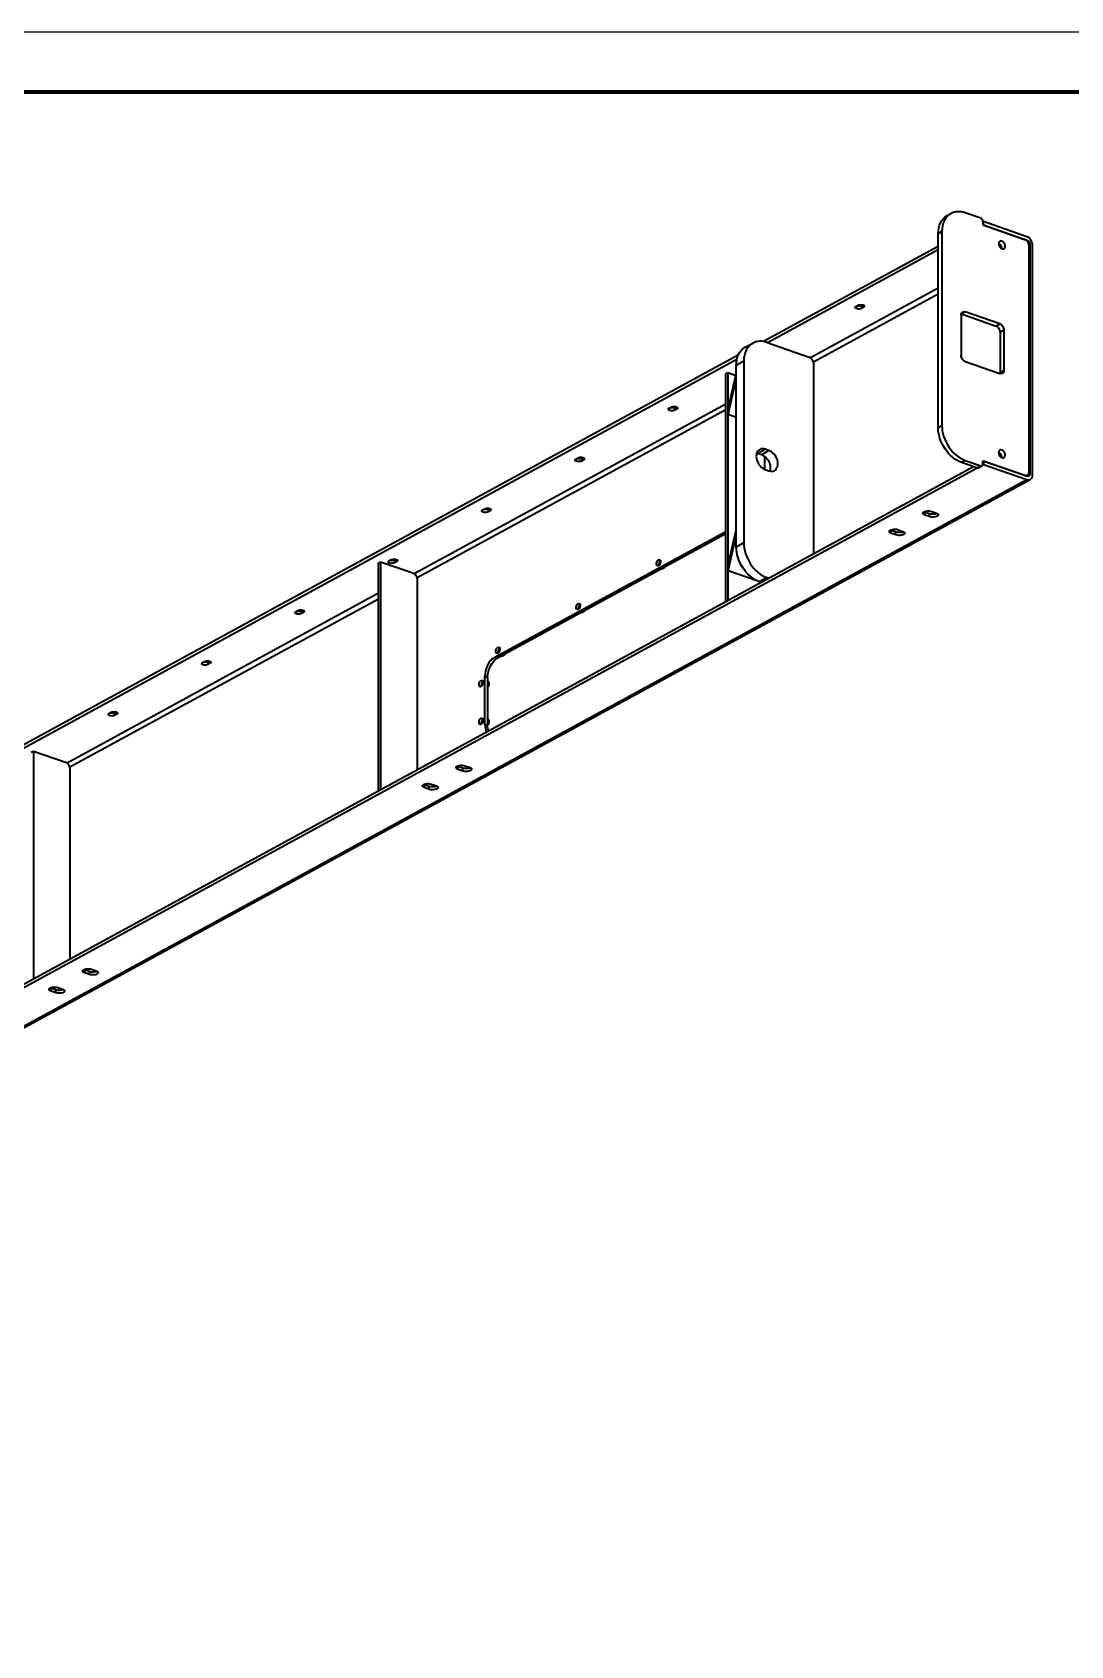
# Model space of a CAD drawing. Header units: millimetres. Extents: x 0 to 599, y 0 to 420.
# Drawn here: x 195.6 to 282.5, y 285.1 to 420 of the extents above; entities that cross this region are included whole.
import ezdxf

# ---------------------------------------------------------------- set-up
doc = ezdxf.new("R2010")
doc.units = ezdxf.units.MM

msp = doc.modelspace()

# ---------------------------------------------------------------- linework, layer by layer
at = {"color": 1, "lineweight": 35}
for p, q in [((272.31, 404.74), (272.16, 404.6)), ((272.17, 404.68), (272.48, 404.85)), ((272.4, 404.79), (272.31, 404.74)), ((272.48, 404.85), (272.4, 404.79)), ((272.61, 404.91), (272.48, 404.85)), ((272.75, 404.95), (272.61, 404.91)), ((272.9, 404.99), (272.75, 404.95)), ((273.05, 405), (272.9, 404.99)), ((273.2, 405), (273.05, 405)), ((273.36, 404.98), (273.2, 405)), ((273.52, 404.95), (273.36, 404.98)), ((273.68, 404.9), (273.52, 404.95)), ((274.97, 404.45), (273.68, 404.9)), ((271.41, 403.16), (271.43, 403.41)), ((271.43, 403.41), (271.46, 403.65)), ((271.46, 403.65), (271.53, 403.88)), ((271.53, 403.88), (271.61, 404.08)), ((271.61, 404.08), (271.72, 404.27)), ((271.72, 404.27), (271.85, 404.43)), ((271.74, 403.58), (271.73, 403.33)), ((271.78, 403.82), (271.74, 403.58)), ((271.84, 404.05), (271.78, 403.82)), ((271.93, 404.25), (271.84, 404.05)), ((271.85, 404.43), (272, 404.57)), ((272.03, 404.44), (271.93, 404.25)), ((272, 404.57), (272.08, 404.62)), ((272.16, 404.6), (272.03, 404.44)), ((272.08, 404.62), (272.17, 404.68)), ((275.04, 404.41), (274.97, 404.45)), ((275.1, 404.34), (275.04, 404.41)), ((275.15, 404.25), (275.1, 404.34)), ((275.16, 404.16), (275.15, 404.25)), ((275.2, 404.17), (275.16, 404.15)), ((275.16, 404.16), (275.16, 403.89)), ((275.16, 403.89), (278.64, 402.68)), ((275.18, 403.88), (275.2, 403.9)), ((278.83, 402.9), (275.2, 404.17)), ((275.2, 403.9), (275.2, 404.17)), ((275.2, 403.9), (278.83, 402.63)), ((271.41, 402.1), (256.79, 394.14)), ((271.73, 403.33), (271.41, 403.16)), ((271.41, 386.96), (271.41, 403.16)), ((271.73, 403.33), (271.73, 387.13)), ((276.48, 402.38), (276.47, 402.31)), ((276.47, 402.34), (276.52, 402.31)), ((276.47, 402.31), (276.48, 402.22)), ((276.5, 402.44), (276.48, 402.38)), ((276.48, 402.22), (276.51, 402.13)), ((276.53, 402.49), (276.5, 402.44)), ((276.51, 402.13), (276.56, 402.04)), ((276.52, 402.31), (276.57, 402.27)), ((276.58, 402.52), (276.53, 402.49)), ((276.56, 402.04), (276.62, 401.97)), ((276.57, 402.27), (276.61, 402.22)), ((276.62, 402.54), (276.58, 402.52)), ((276.61, 402.22), (276.65, 402.16)), ((276.67, 402.54), (276.62, 402.54)), ((276.65, 402.16), (276.67, 402.1)), ((276.72, 402.53), (276.67, 402.54)), ((276.67, 402.1), (276.69, 402.04)), ((276.69, 402.04), (276.7, 401.97)), ((276.78, 402.51), (276.72, 402.53)), ((276.83, 402.48), (276.78, 402.51)), ((276.88, 402.44), (276.83, 402.48)), ((276.92, 402.39), (276.88, 402.44)), ((276.96, 402.33), (276.92, 402.39)), ((276.99, 402.27), (276.96, 402.33)), ((276.98, 401.97), (277, 402.02)), ((277.01, 402.2), (276.99, 402.27)), ((277, 402.02), (277.01, 402.08)), ((277.02, 402.14), (277.01, 402.2)), ((277.01, 402.08), (277.02, 402.14)), ((278.71, 402.64), (278.64, 402.68)), ((278.79, 402.59), (278.71, 402.64)), ((278.83, 402.63), (278.77, 402.6)), ((278.85, 402.53), (278.79, 402.59)), ((278.92, 402.86), (278.83, 402.9)), ((278.83, 402.63), (278.88, 402.61)), ((278.91, 402.45), (278.85, 402.53)), ((278.88, 402.61), (278.92, 402.58)), ((278.96, 402.36), (278.91, 402.45)), ((279.01, 402.8), (278.92, 402.86)), ((278.92, 402.58), (278.96, 402.54)), ((278.96, 402.54), (279, 402.49)), ((279, 402.27), (278.96, 402.36)), ((279, 402.49), (279.03, 402.44)), ((279.02, 402.18), (279, 402.27)), ((279.09, 402.72), (279.01, 402.8)), ((279.07, 402.28), (279.01, 402.25)), ((279.03, 402.09), (279.02, 402.18)), ((279.03, 402.44), (279.05, 402.39)), ((279.03, 383.28), (279.03, 402.09)), ((279.05, 402.39), (279.06, 402.33)), ((279.06, 402.33), (279.07, 402.28)), ((279.07, 402.28), (279.07, 383.06)), ((279.16, 402.63), (279.09, 402.72)), ((279.22, 402.53), (279.16, 402.63)), ((279.26, 402.42), (279.22, 402.53)), ((279.29, 402.31), (279.26, 402.42)), ((279.3, 402.2), (279.29, 402.31)), ((279.3, 382.98), (279.3, 402.2)), ((257.13, 394.05), (271.41, 401.83)), ((276.62, 401.97), (276.69, 401.92)), ((276.69, 401.92), (276.77, 401.89)), ((276.7, 401.97), (276.7, 401.91)), ((276.77, 401.89), (276.84, 401.88)), ((276.84, 401.88), (276.91, 401.9)), ((276.91, 401.9), (276.95, 401.93)), ((276.95, 401.93), (276.98, 401.97)), ((271.41, 398.59), (260.73, 392.77)), ((271.41, 398.11), (260.98, 392.43)), ((264.46, 396.99), (264.48, 397.03)), ((264.47, 396.95), (264.46, 396.99)), ((264.52, 396.91), (264.47, 396.95)), ((264.48, 397.03), (264.53, 397.07)), ((264.58, 396.89), (264.52, 396.91)), ((264.53, 397.07), (264.71, 397.17)), ((264.66, 396.87), (264.58, 396.89)), ((264.65, 397.14), (264.74, 397.13)), ((264.75, 396.86), (264.66, 396.87)), ((264.71, 397.17), (264.78, 397.2)), ((264.74, 397.13), (264.84, 397.13)), ((264.84, 396.86), (264.75, 396.86)), ((264.78, 397.2), (264.87, 397.22)), ((264.84, 397.13), (264.92, 397.15)), ((264.93, 396.88), (264.84, 396.86)), ((264.87, 397.22), (264.96, 397.22)), ((264.92, 397.15), (264.99, 397.18)), ((264.99, 396.91), (264.93, 396.88)), ((264.96, 397.22), (265.05, 397.22)), ((264.99, 397.18), (265.06, 397.21)), ((264.99, 397.18), (264.99, 396.91)), ((265.18, 397.01), (264.99, 396.91)), ((265.05, 397.22), (265.13, 397.2)), ((265.13, 397.2), (265.19, 397.17)), ((265.18, 397.17), (265.18, 397.01)), ((265.23, 397.05), (265.18, 397.01)), ((265.19, 397.17), (265.23, 397.13)), ((265.23, 397.13), (265.25, 397.09)), ((265.25, 397.09), (265.23, 397.05)), ((273.68, 396.62), (273.37, 396.45)), ((273.46, 396.61), (273.51, 396.63)), ((273.51, 396.63), (273.56, 396.64)), ((273.56, 396.64), (273.62, 396.63)), ((273.62, 396.63), (273.68, 396.62)), ((276.57, 395.61), (273.68, 396.62)), ((273.33, 396.34), (273.34, 396.43)), ((273.33, 396.34), (273.33, 393.01)), ((273.34, 396.43), (273.36, 396.5)), ((273.37, 396.45), (273.34, 396.46)), ((273.36, 396.5), (273.41, 396.57)), ((273.37, 396.45), (276.25, 395.44)), ((273.41, 396.57), (273.46, 396.61)), ((276.25, 395.44), (276.57, 395.61)), ((276.32, 395.41), (276.25, 395.44)), ((276.39, 395.37), (276.32, 395.41)), ((276.45, 395.31), (276.39, 395.37)), ((276.5, 395.24), (276.45, 395.31)), ((276.57, 395.61), (276.64, 395.58)), ((276.64, 395.58), (276.7, 395.54)), ((276.7, 395.54), (276.76, 395.48)), ((276.76, 395.48), (276.82, 395.41)), ((276.82, 395.41), (276.86, 395.33)), ((276.86, 395.33), (276.89, 395.25)), ((255.28, 393.67), (255.9, 394.01)), ((255.82, 393.96), (255.74, 393.9)), ((255.9, 394.01), (255.82, 393.96)), ((256.04, 394.07), (255.9, 394.01)), ((256.17, 394.12), (256.04, 394.07)), ((256.32, 394.15), (256.17, 394.12)), ((256.47, 394.16), (256.32, 394.15)), ((256.62, 394.16), (256.47, 394.16)), ((256.78, 394.14), (256.62, 394.16)), ((256.94, 394.11), (256.78, 394.14)), ((257.1, 394.06), (256.94, 394.11)), ((257.1, 394.06), (260.61, 392.84)), ((276.55, 395.16), (276.5, 395.24)), ((276.58, 395.08), (276.55, 395.16)), ((276.6, 395), (276.58, 395.08)), ((276.61, 394.92), (276.6, 395)), ((276.92, 395.09), (276.61, 394.92)), ((276.61, 394.92), (276.61, 391.59)), ((276.89, 395.25), (276.91, 395.17)), ((276.91, 395.17), (276.92, 395.09)), ((276.92, 391.76), (276.92, 395.09)), ((254.68, 392.99), (165.88, 344.62)), ((165.88, 344.35), (254.58, 392.66)), ((254.54, 392.4), (254.57, 392.64)), ((254.57, 392.64), (254.64, 392.87)), ((254.64, 392.87), (254.72, 393.07)), ((254.72, 393.07), (254.83, 393.26)), ((254.83, 393.26), (254.96, 393.42)), ((254.96, 393.42), (255.11, 393.56)), ((255.11, 393.56), (255.19, 393.62)), ((255.16, 392.74), (255.15, 392.49)), ((255.2, 392.98), (255.16, 392.74)), ((255.19, 393.62), (255.28, 393.67)), ((255.26, 393.21), (255.2, 392.98)), ((255.35, 393.41), (255.26, 393.21)), ((255.46, 393.6), (255.35, 393.41)), ((255.59, 393.76), (255.46, 393.6)), ((255.74, 393.9), (255.59, 393.76)), ((260.69, 392.8), (260.61, 392.84)), ((260.76, 392.75), (260.69, 392.8)), ((260.83, 392.69), (260.76, 392.75)), ((260.89, 392.61), (260.83, 392.69)), ((260.94, 392.52), (260.89, 392.61)), ((273.33, 392.93), (273.33, 393.01)), ((273.35, 392.84), (273.33, 392.93)), ((273.39, 392.76), (273.35, 392.84)), ((273.43, 392.69), (273.39, 392.76)), ((273.48, 392.62), (273.43, 392.69)), ((273.54, 392.56), (273.48, 392.62)), ((253.64, 391.45), (253.83, 391.55)), ((253.64, 372.4), (253.64, 391.45)), ((253.83, 391.55), (253.83, 372.5)), ((253.83, 391.55), (254.52, 391.31)), ((253.86, 388.48), (254.49, 391.3)), ((254.49, 390.85), (254.49, 391.3)), ((254.49, 391.3), (254.52, 391.29)), ((255.15, 392.49), (254.52, 392.15)), ((254.52, 392.15), (254.54, 392.4)), ((254.52, 376.99), (254.52, 392.15)), ((255.15, 392.49), (255.15, 377.33)), ((260.97, 392.43), (260.94, 392.52)), ((261, 392.34), (260.97, 392.43)), ((261, 392.25), (261, 392.34)), ((261, 376.41), (261, 392.25)), ((273.61, 392.51), (273.54, 392.56)), ((273.68, 392.48), (273.61, 392.51)), ((273.68, 392.48), (276.57, 391.47)), ((276.62, 391.46), (276.57, 391.47)), ((276.59, 391.47), (276.6, 391.52)), ((276.6, 391.52), (276.61, 391.59)), ((276.61, 391.59), (276.92, 391.76)), ((276.68, 391.45), (276.62, 391.46)), ((276.73, 391.46), (276.68, 391.45)), ((276.78, 391.48), (276.73, 391.46)), ((276.84, 391.53), (276.78, 391.48)), ((276.88, 391.59), (276.84, 391.53)), ((276.91, 391.67), (276.88, 391.59)), ((276.92, 391.76), (276.91, 391.67)), ((253.86, 388.03), (254.49, 390.85)), ((254.49, 390.85), (254.52, 390.84)), ((253.64, 388.91), (227.59, 374.72)), ((248.84, 388.48), (248.86, 388.53)), ((248.86, 388.53), (248.91, 388.57)), ((248.91, 388.57), (249.1, 388.67)), ((249.03, 388.63), (249.12, 388.62)), ((249.1, 388.67), (249.16, 388.69)), ((249.12, 388.62), (249.22, 388.63)), ((249.16, 388.69), (249.25, 388.71)), ((249.22, 388.63), (249.31, 388.64)), ((249.25, 388.71), (249.34, 388.72)), ((249.31, 388.64), (249.38, 388.67)), ((249.34, 388.72), (249.43, 388.71)), ((249.38, 388.67), (249.44, 388.71)), ((249.38, 388.67), (249.38, 388.4)), ((249.43, 388.71), (249.51, 388.69)), ((249.51, 388.69), (249.58, 388.66)), ((249.56, 388.67), (249.56, 388.5)), ((249.61, 388.54), (249.56, 388.5)), ((249.58, 388.66), (249.62, 388.63)), ((249.63, 388.59), (249.61, 388.54)), ((249.62, 388.63), (249.63, 388.59)), ((253.64, 388.43), (227.84, 374.38)), ((248.86, 388.44), (248.84, 388.48)), ((248.9, 388.41), (248.86, 388.44)), ((248.96, 388.38), (248.9, 388.41)), ((249.04, 388.36), (248.96, 388.38)), ((249.13, 388.35), (249.04, 388.36)), ((249.23, 388.36), (249.13, 388.35)), ((249.31, 388.37), (249.23, 388.36)), ((249.38, 388.4), (249.31, 388.37)), ((249.56, 388.5), (249.38, 388.4)), ((253.86, 388.03), (253.86, 388.48)), ((254.52, 387.8), (253.86, 388.03)), ((271.41, 386.96), (271.73, 387.13)), ((271.42, 386.74), (271.41, 386.96)), ((271.45, 386.51), (271.42, 386.74)), ((271.5, 386.28), (271.45, 386.51)), ((271.56, 386.05), (271.5, 386.28)), ((271.64, 385.82), (271.56, 386.05)), ((271.73, 387.13), (271.74, 386.91)), ((271.74, 386.91), (271.76, 386.68)), ((271.76, 386.68), (271.81, 386.45)), ((271.81, 386.45), (271.87, 386.22)), ((271.87, 386.22), (271.96, 385.99)), ((271.96, 385.99), (272.05, 385.77)), ((256.21, 384.66), (256.2, 384.53)), ((256.2, 384.53), (256.21, 384.39)), ((256.23, 384.78), (256.21, 384.66)), ((256.27, 384.89), (256.23, 384.78)), ((256.25, 384.82), (256.32, 384.8)), ((256.33, 384.98), (256.27, 384.89)), ((256.32, 384.8), (256.94, 385.14)), ((256.32, 384.8), (256.63, 384.69)), ((256.4, 385.06), (256.33, 384.98)), ((256.49, 385.12), (256.4, 385.06)), ((256.59, 385.16), (256.49, 385.12)), ((256.7, 385.18), (256.59, 385.16)), ((256.63, 384.69), (257.26, 385.03)), ((256.63, 384.69), (256.72, 384.65)), ((256.82, 385.17), (256.7, 385.18)), ((256.72, 384.65), (256.81, 384.6)), ((256.81, 384.6), (256.89, 384.54)), ((256.94, 385.14), (256.82, 385.17)), ((256.89, 384.54), (256.97, 384.47)), ((256.91, 383.44), (256.91, 384.53)), ((257.26, 385.03), (256.94, 385.14)), ((257.37, 384.98), (257.26, 385.03)), ((257.48, 384.91), (257.37, 384.98)), ((257.59, 384.82), (257.48, 384.91)), ((257.69, 384.72), (257.59, 384.82)), ((257.78, 384.6), (257.69, 384.72)), ((257.85, 384.48), (257.78, 384.6)), ((271.74, 385.6), (271.64, 385.82)), ((271.86, 385.38), (271.74, 385.6)), ((271.99, 385.17), (271.86, 385.38)), ((272.13, 384.97), (271.99, 385.17)), ((272.05, 385.77), (272.17, 385.55)), ((272.28, 384.79), (272.13, 384.97)), ((272.17, 385.55), (272.3, 385.34)), ((272.45, 384.62), (272.28, 384.79)), ((272.3, 385.34), (272.44, 385.14)), ((272.44, 385.14), (272.59, 384.96)), ((272.62, 384.46), (272.45, 384.62)), ((272.59, 384.96), (272.76, 384.79)), ((272.76, 384.79), (272.93, 384.63)), ((272.93, 384.63), (273.11, 384.49)), ((273.11, 384.49), (273.3, 384.38)), ((276.48, 384.92), (276.47, 384.85)), ((276.47, 384.88), (276.52, 384.85)), ((276.47, 384.85), (276.48, 384.76)), ((276.5, 384.98), (276.48, 384.92)), ((276.48, 384.76), (276.51, 384.67)), ((276.53, 385.02), (276.5, 384.98)), ((276.51, 384.67), (276.56, 384.58)), ((276.52, 384.85), (276.57, 384.8)), ((276.58, 385.06), (276.53, 385.02)), ((276.56, 384.58), (276.62, 384.51)), ((276.57, 384.8), (276.61, 384.75)), ((276.62, 385.08), (276.58, 385.06)), ((276.61, 384.75), (276.65, 384.7)), ((276.67, 385.08), (276.62, 385.08)), ((276.62, 384.51), (276.69, 384.46)), ((276.65, 384.7), (276.67, 384.64)), ((276.72, 385.07), (276.67, 385.08)), ((276.67, 384.64), (276.69, 384.58)), ((276.69, 384.58), (276.7, 384.51)), ((276.7, 384.51), (276.7, 384.45)), ((276.78, 385.05), (276.72, 385.07)), ((276.83, 385.02), (276.78, 385.05)), ((276.88, 384.98), (276.83, 385.02)), ((276.92, 384.93), (276.88, 384.98)), ((276.96, 384.87), (276.92, 384.93)), ((276.95, 384.47), (276.98, 384.51)), ((276.99, 384.81), (276.96, 384.87)), ((276.98, 384.51), (277, 384.56)), ((277.01, 384.74), (276.99, 384.81)), ((277, 384.56), (277.01, 384.62)), ((277.02, 384.68), (277.01, 384.74)), ((277.01, 384.62), (277.02, 384.68)), ((165.88, 324.59), (274.36, 383.68)), ((165.88, 324.32), (274.66, 383.58)), ((241.03, 384.23), (241.05, 384.27)), ((241.05, 384.19), (241.03, 384.23)), ((241.05, 384.27), (241.1, 384.31)), ((241.09, 384.15), (241.05, 384.19)), ((241.15, 384.13), (241.09, 384.15)), ((241.1, 384.31), (241.29, 384.41)), ((241.24, 384.11), (241.15, 384.13)), ((241.22, 384.38), (241.32, 384.37)), ((241.33, 384.1), (241.24, 384.11)), ((241.29, 384.41), (241.36, 384.44)), ((241.32, 384.37), (241.41, 384.37)), ((241.42, 384.1), (241.33, 384.1)), ((241.36, 384.44), (241.44, 384.46)), ((241.41, 384.37), (241.5, 384.39)), ((241.5, 384.12), (241.42, 384.1)), ((241.44, 384.46), (241.53, 384.46)), ((241.5, 384.39), (241.57, 384.42)), ((241.57, 384.15), (241.5, 384.12)), ((241.53, 384.46), (241.62, 384.46)), ((241.57, 384.42), (241.63, 384.45)), ((241.57, 384.42), (241.57, 384.15)), ((241.76, 384.25), (241.57, 384.15)), ((241.62, 384.46), (241.7, 384.44)), ((241.7, 384.44), (241.77, 384.41)), ((241.76, 384.41), (241.76, 384.25)), ((241.81, 384.29), (241.76, 384.25)), ((241.77, 384.41), (241.81, 384.37)), ((241.81, 384.37), (241.82, 384.33)), ((241.82, 384.33), (241.81, 384.29)), ((256.21, 384.39), (256.24, 384.25)), ((256.24, 384.25), (256.29, 384.11)), ((256.29, 384.11), (256.35, 383.98)), ((256.35, 383.98), (256.42, 383.85)), ((256.42, 383.85), (256.51, 383.74)), ((256.51, 383.74), (256.61, 383.64)), ((256.61, 383.64), (256.72, 383.55)), ((256.72, 383.55), (256.83, 383.48)), ((256.83, 383.48), (256.94, 383.43)), ((256.94, 383.43), (257.26, 383.32)), ((256.97, 384.47), (257.05, 384.39)), ((257.05, 384.39), (257.12, 384.31)), ((257.12, 384.31), (257.18, 384.21)), ((257.18, 384.21), (257.24, 384.11)), ((257.24, 384.11), (257.29, 384.01)), ((257.26, 383.32), (257.38, 383.29)), ((257.29, 384.01), (257.32, 383.9)), ((257.32, 383.9), (257.35, 383.8)), ((257.35, 383.39), (257.33, 383.3)), ((257.35, 383.8), (257.37, 383.69)), ((257.37, 383.48), (257.35, 383.39)), ((257.37, 383.69), (257.37, 383.59)), ((257.37, 383.59), (257.37, 383.48)), ((257.38, 383.29), (257.5, 383.28)), ((257.5, 383.28), (257.61, 383.3)), ((257.61, 383.3), (257.71, 383.34)), ((257.71, 383.34), (257.8, 383.4)), ((257.8, 383.4), (257.87, 383.48)), ((257.91, 384.35), (257.85, 384.48)), ((257.87, 383.48), (257.93, 383.57)), ((257.96, 384.21), (257.91, 384.35)), ((257.93, 383.57), (257.97, 383.68)), ((257.99, 384.07), (257.96, 384.21)), ((257.97, 383.68), (257.99, 383.8)), ((258, 383.93), (257.99, 384.07)), ((257.99, 383.8), (258, 383.93)), ((272.8, 384.32), (272.62, 384.46)), ((272.98, 384.21), (272.8, 384.32)), ((273.17, 384.11), (272.98, 384.21)), ((273.37, 384.03), (273.17, 384.11)), ((273.3, 384.38), (273.49, 384.28)), ((273.68, 384.2), (273.37, 384.03)), ((274.65, 383.58), (273.37, 384.03)), ((273.49, 384.28), (273.68, 384.2)), ((273.68, 384.2), (274.97, 383.75)), ((274.65, 383.58), (274.97, 383.75)), ((274.72, 383.57), (274.65, 383.58)), ((274.77, 383.59), (274.72, 383.57)), ((274.77, 383.59), (275.09, 383.76)), ((274.97, 383.75), (275.03, 383.74)), ((275.03, 383.74), (275.09, 383.76)), ((275.09, 383.76), (275.12, 383.78)), ((275.12, 383.78), (275.14, 383.82)), ((275.14, 383.82), (275.16, 383.86)), ((275.15, 383.85), (275.2, 383.87)), ((275.16, 384.18), (278.64, 382.97)), ((275.16, 383.91), (275.16, 384.18)), ((275.16, 384.12), (275.2, 384.14)), ((275.16, 383.86), (275.16, 383.91)), ((275.2, 384.14), (275.2, 383.87)), ((278.83, 382.88), (275.2, 384.14)), ((275.2, 383.87), (278.83, 382.61)), ((276.69, 384.46), (276.77, 384.43)), ((276.77, 384.43), (276.84, 384.42)), ((276.84, 384.42), (276.91, 384.44)), ((276.91, 384.44), (276.95, 384.47)), ((278.99, 383.1), (279.02, 383.18)), ((279.02, 383.18), (279.03, 383.28)), ((169.51, 323.06), (278.83, 382.61)), ((169.8, 323.07), (279.12, 382.62)), ((278.61, 382.95), (278.64, 382.97)), ((278.64, 382.97), (278.7, 382.95)), ((278.7, 382.95), (278.76, 382.95)), ((278.75, 382.91), (278.88, 382.98)), ((279.07, 383.06), (278.76, 382.9)), ((278.76, 382.95), (278.82, 382.96)), ((278.82, 382.96), (278.88, 382.98)), ((278.91, 382.86), (278.83, 382.88)), ((278.83, 382.61), (278.91, 382.59)), ((278.88, 382.98), (278.94, 383.03)), ((278.98, 382.88), (278.91, 382.86)), ((278.91, 382.59), (278.98, 382.58)), ((278.94, 383.03), (278.99, 383.1)), ((279.01, 382.91), (278.98, 382.88)), ((278.98, 382.58), (279.05, 382.59)), ((279.04, 382.95), (279.01, 382.91)), ((279.06, 383), (279.04, 382.95)), ((279.05, 382.59), (279.12, 382.62)), ((279.07, 383.06), (279.06, 383)), ((279.12, 382.62), (279.2, 382.68)), ((279.2, 382.68), (279.25, 382.76)), ((279.25, 382.76), (279.29, 382.86)), ((279.29, 382.86), (279.3, 382.98)), ((233.23, 379.98), (233.24, 380.02)), ((233.24, 379.94), (233.23, 379.98)), ((233.24, 380.02), (233.29, 380.06)), ((233.28, 379.9), (233.24, 379.94)), ((233.35, 379.87), (233.28, 379.9)), ((233.29, 380.06), (233.48, 380.16)), ((233.43, 379.85), (233.35, 379.87)), ((233.41, 380.13), (233.51, 380.12)), ((233.52, 379.85), (233.43, 379.85)), ((233.48, 380.16), (233.55, 380.19)), ((233.51, 380.12), (233.6, 380.12)), ((233.61, 379.85), (233.52, 379.85)), ((233.55, 380.19), (233.63, 380.2)), ((233.6, 380.12), (233.69, 380.14)), ((233.69, 379.87), (233.61, 379.85)), ((233.63, 380.2), (233.72, 380.21)), ((233.69, 380.14), (233.76, 380.16)), ((233.76, 379.89), (233.69, 379.87)), ((233.72, 380.21), (233.81, 380.2)), ((233.76, 380.16), (233.82, 380.2)), ((233.76, 380.16), (233.76, 379.89)), ((233.95, 380), (233.76, 379.89)), ((233.81, 380.2), (233.89, 380.18)), ((233.89, 380.18), (233.96, 380.15)), ((233.95, 380.16), (233.95, 380)), ((234, 380.04), (233.95, 380)), ((233.96, 380.15), (234, 380.12)), ((234, 380.12), (234.01, 380.08)), ((234.01, 380.08), (234, 380.04)), ((270.14, 379.82), (270.15, 379.84)), ((270.14, 379.79), (270.14, 379.82)), ((270.15, 379.74), (270.14, 379.79)), ((270.15, 379.84), (270.2, 379.89)), ((270.18, 379.7), (270.15, 379.74)), ((270.23, 379.67), (270.18, 379.7)), ((270.2, 379.89), (270.29, 379.93)), ((270.3, 379.63), (270.23, 379.67)), ((270.26, 379.92), (270.3, 379.9)), ((270.29, 379.93), (270.39, 379.96)), ((270.3, 379.9), (270.7, 379.77)), ((270.3, 379.63), (270.3, 379.9)), ((270.7, 379.5), (270.3, 379.63)), ((270.39, 379.96), (270.51, 379.98)), ((270.51, 379.98), (270.64, 379.98)), ((270.64, 379.98), (270.76, 379.97)), ((270.7, 379.77), (270.84, 379.73)), ((270.7, 379.5), (270.7, 379.77)), ((270.8, 379.47), (270.7, 379.5)), ((270.76, 379.97), (270.87, 379.94)), ((270.93, 379.46), (270.8, 379.47)), ((270.84, 379.73), (271.01, 379.73)), ((270.87, 379.94), (271.26, 379.8)), ((271.05, 379.46), (270.93, 379.46)), ((271.01, 379.73), (271.17, 379.74)), ((271.17, 379.48), (271.05, 379.46)), ((271.17, 379.74), (271.24, 379.76)), ((271.28, 379.51), (271.17, 379.48)), ((271.24, 379.76), (271.3, 379.79)), ((271.26, 379.8), (271.33, 379.77)), ((271.36, 379.55), (271.28, 379.51)), ((271.33, 379.77), (271.38, 379.74)), ((271.41, 379.6), (271.36, 379.55)), ((271.38, 379.74), (271.42, 379.7)), ((271.42, 379.62), (271.41, 379.6)), ((271.42, 379.7), (271.43, 379.65)), ((271.43, 379.65), (271.42, 379.62)), ((234.28, 367.71), (253.64, 378.26)), ((253.64, 378.05), (234.51, 367.63)), ((253.86, 375.43), (254.49, 378.25)), ((253.86, 374.98), (254.49, 377.8)), ((254.49, 377.8), (254.49, 378.25)), ((254.49, 378.25), (254.52, 378.24)), ((254.49, 377.8), (254.52, 377.79)), ((267.32, 378.26), (267.33, 378.28)), ((267.34, 378.21), (267.32, 378.26)), ((267.33, 378.28), (267.34, 378.31)), ((267.34, 378.31), (267.39, 378.36)), ((267.37, 378.17), (267.34, 378.21)), ((267.42, 378.13), (267.37, 378.17)), ((267.39, 378.36), (267.48, 378.4)), ((267.49, 378.1), (267.42, 378.13)), ((267.45, 378.39), (267.49, 378.37)), ((267.48, 378.4), (267.58, 378.43)), ((267.49, 378.37), (267.88, 378.24)), ((267.49, 378.1), (267.49, 378.37)), ((267.88, 377.97), (267.49, 378.1)), ((267.58, 378.43), (267.7, 378.45)), ((267.7, 378.45), (267.83, 378.45)), ((267.83, 378.45), (267.95, 378.44)), ((267.88, 378.24), (268.03, 378.2)), ((267.88, 377.97), (267.88, 378.24)), ((267.99, 377.94), (267.88, 377.97)), ((267.95, 378.44), (268.06, 378.41)), ((268.11, 377.93), (267.99, 377.94)), ((268.03, 378.2), (268.2, 378.19)), ((268.06, 378.41), (268.45, 378.27)), ((268.24, 377.93), (268.11, 377.93)), ((268.2, 378.19), (268.36, 378.21)), ((268.36, 377.94), (268.24, 377.93)), ((268.36, 378.21), (268.43, 378.23)), ((268.46, 377.97), (268.36, 377.94)), ((268.43, 378.23), (268.49, 378.26)), ((268.45, 378.27), (268.52, 378.24)), ((268.55, 378.02), (268.46, 377.97)), ((268.52, 378.24), (268.57, 378.21)), ((268.6, 378.07), (268.55, 378.02)), ((268.57, 378.21), (268.6, 378.16)), ((268.6, 378.16), (268.62, 378.12)), ((268.61, 378.09), (268.6, 378.07)), ((268.62, 378.12), (268.61, 378.09)), ((254.52, 376.99), (255.15, 377.33)), ((254.53, 376.76), (254.52, 376.99)), ((254.56, 376.53), (254.53, 376.76)), ((254.61, 376.3), (254.56, 376.53)), ((255.15, 377.33), (255.16, 377.1)), ((255.16, 377.1), (255.19, 376.88)), ((255.19, 376.88), (255.23, 376.64)), ((255.23, 376.64), (255.3, 376.41)), ((255.3, 376.41), (255.38, 376.19)), ((224.59, 375.62), (224.78, 375.73)), ((224.59, 356.58), (224.59, 375.62)), ((224.78, 375.73), (224.78, 356.68)), ((224.78, 375.73), (227.47, 374.79)), ((225.42, 375.72), (225.43, 375.77)), ((225.43, 375.68), (225.42, 375.72)), ((225.43, 375.77), (225.48, 375.8)), ((225.47, 375.65), (225.43, 375.68)), ((225.54, 375.62), (225.47, 375.65)), ((225.48, 375.8), (225.67, 375.91)), ((225.62, 375.6), (225.54, 375.62)), ((225.61, 375.87), (225.7, 375.86)), ((225.71, 375.59), (225.62, 375.6)), ((225.67, 375.91), (225.74, 375.93)), ((225.7, 375.86), (225.79, 375.87)), ((225.8, 375.6), (225.71, 375.59)), ((225.74, 375.93), (225.82, 375.95)), ((225.79, 375.87), (225.88, 375.88)), ((225.88, 375.61), (225.8, 375.6)), ((225.82, 375.95), (225.91, 375.96)), ((225.88, 375.88), (225.95, 375.91)), ((225.95, 375.64), (225.88, 375.61)), ((225.91, 375.96), (226, 375.95)), ((225.95, 375.91), (226.02, 375.95)), ((225.95, 375.91), (225.95, 375.64)), ((226.14, 375.74), (225.95, 375.64)), ((226, 375.95), (226.09, 375.93)), ((226.09, 375.93), (226.15, 375.9)), ((226.14, 375.91), (226.14, 375.74)), ((226.19, 375.78), (226.14, 375.74)), ((226.15, 375.9), (226.19, 375.87)), ((226.19, 375.87), (226.2, 375.83)), ((226.2, 375.83), (226.19, 375.78)), ((247.85, 375.62), (247.87, 375.69)), ((247.85, 375.55), (247.85, 375.62)), ((247.85, 375.5), (247.85, 375.55)), ((247.87, 375.45), (247.85, 375.5)), ((247.87, 375.69), (247.9, 375.76)), ((247.89, 375.41), (247.87, 375.45)), ((247.93, 375.39), (247.89, 375.41)), ((247.9, 375.76), (247.94, 375.82)), ((247.96, 375.38), (247.93, 375.39)), ((247.94, 375.82), (247.98, 375.87)), ((247.99, 375.39), (247.96, 375.38)), ((247.98, 375.87), (248.02, 375.9)), ((248.02, 375.4), (247.99, 375.39)), ((248.02, 375.9), (248.07, 375.91)), ((248.06, 375.43), (248.02, 375.4)), ((248.04, 375.47), (248.05, 375.52)), ((248.05, 375.42), (248.04, 375.47)), ((248.05, 375.52), (248.07, 375.63)), ((248.12, 375.5), (248.06, 375.43)), ((248.07, 375.91), (248.11, 375.91)), ((248.07, 375.63), (248.12, 375.73)), ((248.1, 375.62), (248.08, 375.54)), ((248.08, 375.54), (248.09, 375.46)), ((248.14, 375.7), (248.1, 375.62)), ((248.11, 375.91), (248.14, 375.89)), ((248.12, 375.73), (248.15, 375.77)), ((248.16, 375.6), (248.12, 375.5)), ((248.14, 375.89), (248.16, 375.87)), ((248.19, 375.75), (248.14, 375.7)), ((248.15, 375.77), (248.18, 375.8)), ((248.16, 375.87), (248.18, 375.84)), ((248.19, 375.7), (248.16, 375.6)), ((248.18, 375.84), (248.19, 375.8)), ((248.19, 375.8), (248.19, 375.7)), ((248.3, 375.12), (248.28, 375.13)), ((248.38, 375.15), (248.3, 375.12)), ((248.45, 375.18), (248.38, 375.15)), ((248.5, 375.22), (248.45, 375.18)), ((248.55, 375.26), (248.5, 375.22)), ((248.55, 375.26), (248.53, 375.27)), ((248.56, 375.29), (248.55, 375.26)), ((253.86, 374.98), (253.86, 375.43)), ((254.67, 376.07), (254.61, 376.3)), ((254.75, 375.85), (254.67, 376.07)), ((254.85, 375.62), (254.75, 375.85)), ((254.97, 375.41), (254.85, 375.62)), ((255.1, 375.2), (254.97, 375.41)), ((255.24, 375), (255.1, 375.2)), ((255.38, 376.19), (255.48, 375.96)), ((255.48, 375.96), (255.59, 375.75)), ((255.59, 375.75), (255.72, 375.54)), ((255.72, 375.54), (255.86, 375.34)), ((255.86, 375.34), (256.02, 375.15)), ((256.02, 375.15), (256.18, 374.98)), ((227.55, 374.75), (227.47, 374.79)), ((227.62, 374.7), (227.55, 374.75)), ((227.69, 374.64), (227.62, 374.7)), ((227.75, 374.56), (227.69, 374.64)), ((227.8, 374.47), (227.75, 374.56)), ((227.83, 374.38), (227.8, 374.47)), ((227.86, 374.29), (227.83, 374.38)), ((227.86, 374.2), (227.86, 374.29)), ((227.86, 358.36), (227.86, 374.2)), ((256.26, 374.14), (253.86, 374.98)), ((255.39, 374.81), (255.24, 375)), ((255.56, 374.64), (255.39, 374.81)), ((255.73, 374.49), (255.56, 374.64)), ((255.91, 374.35), (255.73, 374.49)), ((256.09, 374.23), (255.91, 374.35)), ((256.28, 374.13), (256.09, 374.23)), ((256.18, 374.98), (256.35, 374.83)), ((256.48, 374.06), (256.28, 374.13)), ((256.35, 374.83), (256.53, 374.69)), ((257.1, 374.4), (256.48, 374.06)), ((256.6, 374.01), (256.48, 374.06)), ((256.53, 374.69), (256.72, 374.57)), ((256.72, 374.57), (256.91, 374.47)), ((256.91, 374.47), (257.1, 374.4)), ((257.1, 374.4), (257.23, 374.35)), ((224.59, 373.09), (198.55, 358.9)), ((224.59, 372.61), (198.79, 358.55)), ((217.61, 371.47), (217.63, 371.51)), ((217.62, 371.43), (217.61, 371.47)), ((217.66, 371.39), (217.62, 371.43)), ((217.63, 371.51), (217.67, 371.55)), ((217.73, 371.37), (217.66, 371.39)), ((217.67, 371.55), (217.86, 371.65)), ((217.81, 371.35), (217.73, 371.37)), ((217.8, 371.62), (217.89, 371.61)), ((217.9, 371.34), (217.81, 371.35)), ((217.86, 371.65), (217.93, 371.68)), ((217.89, 371.61), (217.98, 371.61)), ((217.99, 371.34), (217.9, 371.34)), ((217.93, 371.68), (218.01, 371.7)), ((217.98, 371.61), (218.07, 371.63)), ((218.07, 371.36), (217.99, 371.34)), ((218.01, 371.7), (218.1, 371.7)), ((218.07, 371.63), (218.14, 371.66)), ((218.14, 371.39), (218.07, 371.36)), ((218.1, 371.7), (218.2, 371.7)), ((218.14, 371.66), (218.21, 371.69)), ((218.14, 371.66), (218.14, 371.39)), ((218.33, 371.49), (218.14, 371.39)), ((218.2, 371.7), (218.28, 371.68)), ((218.28, 371.68), (218.34, 371.65)), ((218.33, 371.65), (218.33, 371.49)), ((218.38, 371.53), (218.33, 371.49)), ((218.34, 371.65), (218.38, 371.61)), ((218.38, 371.61), (218.4, 371.57)), ((218.4, 371.57), (218.38, 371.53)), ((241.13, 371.9), (241.14, 371.96)), ((241.14, 371.84), (241.13, 371.9)), ((241.14, 371.96), (241.16, 372.03)), ((241.15, 371.79), (241.14, 371.84)), ((241.18, 371.75), (241.15, 371.79)), ((241.16, 372.03), (241.18, 372.1)), ((241.18, 372.1), (241.22, 372.16)), ((241.21, 371.73), (241.18, 371.75)), ((241.24, 371.73), (241.21, 371.73)), ((241.22, 372.16), (241.26, 372.21)), ((241.28, 371.73), (241.24, 371.73)), ((241.26, 372.21), (241.31, 372.24)), ((241.31, 371.75), (241.28, 371.73)), ((241.31, 372.24), (241.35, 372.25)), ((241.34, 371.77), (241.31, 371.75)), ((241.33, 371.86), (241.35, 371.97)), ((241.33, 371.81), (241.33, 371.86)), ((241.34, 371.77), (241.33, 371.81)), ((241.4, 371.84), (241.34, 371.77)), ((241.35, 372.25), (241.39, 372.25)), ((241.35, 371.97), (241.4, 372.07)), ((241.39, 371.96), (241.37, 371.88)), ((241.37, 371.88), (241.37, 371.8)), ((241.39, 372.25), (241.42, 372.23)), ((241.42, 372.04), (241.39, 371.96)), ((241.4, 372.07), (241.43, 372.11)), ((241.45, 371.94), (241.4, 371.84)), ((241.42, 372.23), (241.44, 372.21)), ((241.47, 372.09), (241.42, 372.04)), ((241.43, 372.11), (241.47, 372.15)), ((241.44, 372.21), (241.46, 372.18)), ((241.47, 372.04), (241.45, 371.94)), ((241.46, 372.18), (241.47, 372.14)), ((241.47, 372.14), (241.47, 372.04)), ((241.58, 371.47), (241.56, 371.47)), ((241.67, 371.5), (241.58, 371.47)), ((241.73, 371.53), (241.67, 371.5)), ((241.79, 371.56), (241.73, 371.53)), ((241.83, 371.6), (241.79, 371.56)), ((241.83, 371.6), (241.81, 371.61)), ((241.85, 371.63), (241.83, 371.6)), ((234.42, 368.31), (234.44, 368.38)), ((234.42, 368.24), (234.42, 368.31)), ((234.44, 368.38), (234.47, 368.44)), ((234.47, 368.44), (234.5, 368.5)), ((234.5, 368.5), (234.55, 368.55)), ((234.55, 368.55), (234.59, 368.58)), ((234.59, 368.58), (234.64, 368.6)), ((234.61, 368.21), (234.64, 368.31)), ((234.64, 368.6), (234.68, 368.59)), ((234.64, 368.31), (234.69, 368.41)), ((234.67, 368.3), (234.65, 368.22)), ((234.71, 368.38), (234.67, 368.3)), ((234.68, 368.59), (234.71, 368.58)), ((234.69, 368.41), (234.72, 368.46)), ((234.71, 368.58), (234.73, 368.55)), ((234.76, 368.43), (234.71, 368.38)), ((234.72, 368.46), (234.75, 368.49)), ((234.73, 368.55), (234.74, 368.52)), ((234.76, 368.38), (234.73, 368.28)), ((234.74, 368.52), (234.76, 368.48)), ((234.76, 368.48), (234.76, 368.38)), ((209.8, 367.22), (209.82, 367.26)), ((209.81, 367.18), (209.8, 367.22)), ((209.86, 367.14), (209.81, 367.18)), ((209.82, 367.26), (209.87, 367.3)), ((209.92, 367.11), (209.86, 367.14)), ((209.87, 367.3), (210.05, 367.4)), ((210, 367.09), (209.92, 367.11)), ((209.99, 367.37), (210.08, 367.36)), ((210.09, 367.09), (210, 367.09)), ((210.05, 367.4), (210.12, 367.43)), ((210.08, 367.36), (210.18, 367.36)), ((210.18, 367.09), (210.09, 367.09)), ((210.12, 367.43), (210.2, 367.44)), ((210.18, 367.36), (210.26, 367.38)), ((210.27, 367.11), (210.18, 367.09)), ((210.2, 367.44), (210.3, 367.45)), ((210.26, 367.38), (210.33, 367.4)), ((210.33, 367.13), (210.27, 367.11)), ((210.3, 367.45), (210.39, 367.44)), ((210.33, 367.4), (210.4, 367.44)), ((210.33, 367.4), (210.33, 367.13)), ((210.52, 367.24), (210.33, 367.13)), ((210.39, 367.44), (210.47, 367.42)), ((210.47, 367.42), (210.53, 367.39)), ((210.52, 367.4), (210.52, 367.24)), ((210.57, 367.28), (210.52, 367.24)), ((210.53, 367.39), (210.57, 367.36)), ((210.57, 367.36), (210.59, 367.32)), ((210.59, 367.32), (210.57, 367.28)), ((233.72, 367.08), (233.63, 366.86)), ((233.84, 367.29), (233.72, 367.08)), ((233.98, 367.46), (233.84, 367.29)), ((233.86, 366.78), (233.96, 367)), ((233.96, 367), (234.08, 367.2)), ((234.05, 367.54), (233.98, 367.46)), ((234.12, 367.61), (234.05, 367.54)), ((234.08, 367.2), (234.21, 367.38)), ((234.2, 367.66), (234.12, 367.61)), ((234.28, 367.71), (234.2, 367.66)), ((234.21, 367.38), (234.28, 367.46)), ((234.51, 367.63), (234.28, 367.71)), ((234.28, 367.46), (234.36, 367.53)), ((234.36, 367.53), (234.43, 367.58)), ((234.42, 368.18), (234.42, 368.24)), ((234.44, 368.13), (234.42, 368.18)), ((234.43, 367.58), (234.51, 367.63)), ((234.46, 368.09), (234.44, 368.13)), ((234.5, 368.07), (234.46, 368.09)), ((234.53, 368.07), (234.5, 368.07)), ((234.56, 368.07), (234.53, 368.07)), ((234.59, 368.09), (234.56, 368.07)), ((234.63, 368.11), (234.59, 368.09)), ((234.61, 368.15), (234.61, 368.21)), ((234.62, 368.11), (234.61, 368.15)), ((234.69, 368.19), (234.63, 368.11)), ((234.65, 368.22), (234.66, 368.15)), ((234.73, 368.28), (234.69, 368.19)), ((234.87, 367.81), (234.85, 367.81)), ((234.95, 367.84), (234.87, 367.81)), ((235.02, 367.87), (234.95, 367.84)), ((235.07, 367.9), (235.02, 367.87)), ((235.12, 367.95), (235.07, 367.9)), ((235.12, 367.95), (235.1, 367.95)), ((235.13, 367.97), (235.12, 367.95)), ((233.03, 365.59), (233.06, 365.65)), ((233.06, 365.65), (233.1, 365.71)), ((233.1, 365.71), (233.14, 365.76)), ((233.14, 365.76), (233.19, 365.79)), ((233.19, 365.79), (233.23, 365.81)), ((233.23, 365.81), (233.27, 365.8)), ((233.23, 365.52), (233.28, 365.62)), ((233.27, 365.8), (233.3, 365.79)), ((233.28, 365.62), (233.31, 365.66)), ((233.3, 365.79), (233.32, 365.76)), ((233.35, 365.64), (233.3, 365.59)), ((233.31, 365.66), (233.35, 365.7)), ((233.32, 365.76), (233.34, 365.73)), ((233.35, 365.59), (233.33, 365.49)), ((233.34, 365.73), (233.35, 365.69)), ((233.35, 365.69), (233.35, 365.59)), ((233.51, 366.39), (233.49, 366.16)), ((233.49, 362.11), (233.49, 366.16)), ((233.49, 366.16), (233.73, 366.08)), ((233.55, 366.62), (233.51, 366.39)), ((233.63, 366.86), (233.55, 366.62)), ((233.73, 366.08), (233.74, 366.31)), ((233.73, 366.08), (233.73, 362.03)), ((233.8, 365.7), (233.73, 365.73)), ((233.74, 366.31), (233.79, 366.54)), ((233.79, 366.54), (233.86, 366.78)), ((233.8, 365.7), (233.82, 365.6)), ((233.82, 365.6), (233.83, 365.51)), ((233.01, 365.45), (233.02, 365.52)), ((233.02, 365.39), (233.01, 365.45)), ((233.02, 365.52), (233.03, 365.59)), ((233.03, 365.34), (233.02, 365.39)), ((233.06, 365.3), (233.03, 365.34)), ((233.09, 365.28), (233.06, 365.3)), ((233.12, 365.28), (233.09, 365.28)), ((233.15, 365.28), (233.12, 365.28)), ((233.19, 365.3), (233.15, 365.28)), ((233.22, 365.32), (233.19, 365.3)), ((233.21, 365.41), (233.23, 365.52)), ((233.21, 365.36), (233.21, 365.41)), ((233.22, 365.32), (233.21, 365.36)), ((233.28, 365.4), (233.22, 365.32)), ((233.27, 365.51), (233.25, 365.43)), ((233.25, 365.43), (233.25, 365.35)), ((233.3, 365.59), (233.27, 365.51)), ((233.33, 365.49), (233.28, 365.4)), ((233.8, 365.34), (233.73, 365.36)), ((233.77, 365.26), (233.73, 365.19)), ((233.8, 365.34), (233.77, 365.26)), ((233.82, 365.43), (233.8, 365.34)), ((233.83, 365.51), (233.82, 365.43)), ((201.99, 362.96), (202.01, 363.01)), ((202.01, 362.92), (201.99, 362.96)), ((202.01, 363.01), (202.06, 363.04)), ((202.05, 362.89), (202.01, 362.92)), ((202.06, 363.04), (202.24, 363.15)), ((202.18, 363.11), (202.27, 363.1)), ((202.24, 363.15), (202.31, 363.17)), ((202.27, 363.1), (202.37, 363.11)), ((202.31, 363.17), (202.4, 363.19)), ((202.37, 363.11), (202.45, 363.12)), ((202.4, 363.19), (202.49, 363.2)), ((202.45, 363.12), (202.53, 363.15)), ((202.49, 363.2), (202.58, 363.19)), ((202.53, 363.15), (202.59, 363.19)), ((202.53, 363.15), (202.53, 362.88)), ((202.71, 362.98), (202.53, 362.88)), ((202.58, 363.19), (202.66, 363.17)), ((202.66, 363.17), (202.72, 363.14)), ((202.71, 363.15), (202.71, 362.98)), ((202.76, 363.02), (202.71, 362.98)), ((202.72, 363.14), (202.76, 363.1)), ((202.76, 363.1), (202.78, 363.07)), ((202.78, 363.07), (202.76, 363.02)), ((202.11, 362.86), (202.05, 362.89)), ((202.19, 362.84), (202.11, 362.86)), ((202.28, 362.83), (202.19, 362.84)), ((202.37, 362.84), (202.28, 362.83)), ((202.46, 362.85), (202.37, 362.84)), ((202.53, 362.88), (202.46, 362.85)), ((233.01, 362.3), (233.02, 362.37)), ((233.02, 362.24), (233.01, 362.3)), ((233.02, 362.37), (233.03, 362.44)), ((233.03, 362.19), (233.02, 362.24)), ((233.03, 362.44), (233.06, 362.5)), ((233.06, 362.15), (233.03, 362.19)), ((233.06, 362.5), (233.1, 362.56)), ((233.09, 362.13), (233.06, 362.15)), ((233.12, 362.13), (233.09, 362.13)), ((233.1, 362.56), (233.14, 362.61)), ((233.15, 362.13), (233.12, 362.13)), ((233.14, 362.61), (233.19, 362.64)), ((233.19, 362.15), (233.15, 362.13)), ((233.19, 362.64), (233.23, 362.66)), ((233.22, 362.17), (233.19, 362.15)), ((233.21, 362.26), (233.23, 362.37)), ((233.21, 362.21), (233.21, 362.26)), ((233.22, 362.17), (233.21, 362.21)), ((233.28, 362.24), (233.22, 362.17)), ((233.23, 362.66), (233.27, 362.65)), ((233.23, 362.37), (233.28, 362.47)), ((233.27, 362.36), (233.25, 362.28)), ((233.25, 362.28), (233.25, 362.2)), ((233.27, 362.65), (233.3, 362.64)), ((233.3, 362.44), (233.27, 362.36)), ((233.28, 362.47), (233.31, 362.51)), ((233.33, 362.34), (233.28, 362.24)), ((233.3, 362.64), (233.32, 362.61)), ((233.35, 362.49), (233.3, 362.44)), ((233.31, 362.51), (233.35, 362.55)), ((233.32, 362.61), (233.34, 362.58)), ((233.35, 362.44), (233.33, 362.34)), ((233.34, 362.58), (233.35, 362.54)), ((233.35, 362.54), (233.35, 362.44)), ((233.49, 362.11), (233.51, 361.93)), ((233.73, 362.03), (233.49, 362.11)), ((233.51, 361.93), (233.54, 361.77)), ((233.54, 361.77), (233.59, 361.63)), ((233.59, 361.63), (233.66, 361.51)), ((233.8, 362.55), (233.73, 362.58)), ((233.8, 362.19), (233.73, 362.21)), ((233.77, 362.11), (233.73, 362.04)), ((233.73, 361.91), (233.73, 362.03)), ((233.75, 361.79), (233.73, 361.91)), ((233.77, 361.69), (233.75, 361.79)), ((233.8, 362.19), (233.77, 362.11)), ((233.8, 361.59), (233.77, 361.69)), ((233.8, 362.55), (233.82, 362.45)), ((233.82, 362.28), (233.8, 362.19)), ((233.82, 362.45), (233.83, 362.36)), ((233.83, 362.36), (233.82, 362.28)), ((195.54, 359.8), (195.73, 359.9)), ((195.73, 359.9), (195.73, 340.85)), ((195.73, 359.9), (198.43, 358.96)), ((198.5, 358.93), (198.43, 358.96)), ((198.58, 358.88), (198.5, 358.93)), ((198.64, 358.81), (198.58, 358.88)), ((198.7, 358.74), (198.64, 358.81)), ((198.75, 358.65), (198.7, 358.74)), ((198.79, 358.56), (198.75, 358.65)), ((198.81, 358.47), (198.79, 358.56)), ((198.82, 358.38), (198.81, 358.47)), ((198.82, 342.53), (198.82, 358.38)), ((231.09, 358.52), (231.1, 358.55)), ((231.1, 358.48), (231.09, 358.52)), ((231.1, 358.55), (231.11, 358.58)), ((231.14, 358.44), (231.1, 358.48)), ((231.11, 358.58), (231.16, 358.63)), ((231.19, 358.4), (231.14, 358.44)), ((231.16, 358.63), (231.24, 358.67)), ((231.26, 358.37), (231.19, 358.4)), ((231.22, 358.66), (231.26, 358.64)), ((231.24, 358.67), (231.35, 358.7)), ((231.26, 358.64), (231.65, 358.5)), ((231.26, 358.37), (231.26, 358.64)), ((231.65, 358.23), (231.26, 358.37)), ((231.35, 358.7), (231.47, 358.71)), ((231.47, 358.71), (231.59, 358.72)), ((231.59, 358.72), (231.72, 358.7)), ((231.65, 358.5), (231.8, 358.47)), ((231.65, 358.23), (231.65, 358.5)), ((231.76, 358.2), (231.65, 358.23)), ((231.72, 358.7), (231.82, 358.67)), ((231.88, 358.19), (231.76, 358.2)), ((231.8, 358.47), (231.96, 358.46)), ((231.82, 358.67), (232.21, 358.54)), ((232.01, 358.19), (231.88, 358.19)), ((231.96, 358.46), (232.12, 358.48)), ((232.13, 358.21), (232.01, 358.19)), ((232.12, 358.48), (232.2, 358.5)), ((232.23, 358.24), (232.13, 358.21)), ((232.2, 358.5), (232.26, 358.52)), ((232.21, 358.54), (232.29, 358.51)), ((232.31, 358.28), (232.23, 358.24)), ((232.29, 358.51), (232.34, 358.47)), ((232.37, 358.33), (232.31, 358.28)), ((232.34, 358.47), (232.37, 358.43)), ((232.37, 358.43), (232.38, 358.38)), ((232.38, 358.36), (232.37, 358.33)), ((232.38, 358.38), (232.38, 358.36)), ((228.28, 356.99), (228.29, 357.02)), ((228.29, 356.95), (228.28, 356.99)), ((228.29, 357.02), (228.3, 357.04)), ((228.33, 356.9), (228.29, 356.95)), ((228.3, 357.04), (228.35, 357.09)), ((228.38, 356.87), (228.33, 356.9)), ((228.35, 357.09), (228.43, 357.14)), ((228.45, 356.84), (228.38, 356.87)), ((228.4, 357.12), (228.45, 357.11)), ((228.43, 357.14), (228.54, 357.17)), ((228.45, 357.11), (228.84, 356.97)), ((228.45, 356.84), (228.45, 357.11)), ((228.84, 356.7), (228.45, 356.84)), ((228.54, 357.17), (228.66, 357.18)), ((228.66, 357.18), (228.78, 357.18)), ((228.78, 357.18), (228.9, 357.17)), ((228.84, 356.97), (228.99, 356.94)), ((228.84, 356.7), (228.84, 356.97)), ((228.95, 356.67), (228.84, 356.7)), ((228.9, 357.17), (229.01, 357.14)), ((229.07, 356.66), (228.95, 356.67)), ((228.99, 356.94), (229.15, 356.93)), ((229.01, 357.14), (229.4, 357.01)), ((229.2, 356.66), (229.07, 356.66)), ((229.15, 356.93), (229.31, 356.95)), ((229.32, 356.68), (229.2, 356.66)), ((229.31, 356.95), (229.39, 356.96)), ((229.42, 356.71), (229.32, 356.68)), ((229.39, 356.96), (229.45, 356.99)), ((229.4, 357.01), (229.47, 356.98)), ((229.5, 356.75), (229.42, 356.71)), ((229.47, 356.98), (229.53, 356.94)), ((229.55, 356.8), (229.5, 356.75)), ((229.53, 356.94), (229.56, 356.9)), ((229.57, 356.83), (229.55, 356.8)), ((229.56, 356.9), (229.57, 356.85)), ((229.57, 356.85), (229.57, 356.83)), ((199.86, 341.54), (199.88, 341.56)), ((199.86, 341.51), (199.86, 341.54)), ((199.87, 341.46), (199.86, 341.51)), ((199.9, 341.42), (199.87, 341.46)), ((199.88, 341.56), (199.93, 341.61)), ((199.96, 341.39), (199.9, 341.42)), ((199.93, 341.61), (200.01, 341.65)), ((200.03, 341.35), (199.96, 341.39)), ((199.98, 341.64), (200.03, 341.62)), ((200.01, 341.65), (200.11, 341.68)), ((200.03, 341.62), (200.42, 341.49)), ((200.03, 341.35), (200.03, 341.62)), ((200.42, 341.22), (200.03, 341.35)), ((200.11, 341.68), (200.23, 341.7)), ((200.23, 341.7), (200.36, 341.7)), ((200.36, 341.7), (200.48, 341.69)), ((200.42, 341.49), (200.56, 341.45)), ((200.42, 341.22), (200.42, 341.49)), ((200.48, 341.69), (200.59, 341.66)), ((200.56, 341.45), (200.73, 341.45)), ((200.59, 341.66), (200.98, 341.52)), ((200.73, 341.45), (200.89, 341.46)), ((200.89, 341.46), (200.96, 341.48)), ((200.96, 341.48), (201.02, 341.51)), ((200.98, 341.52), (201.05, 341.49)), ((201.05, 341.49), (201.1, 341.46)), ((201.13, 341.32), (201.08, 341.27)), ((201.1, 341.46), (201.14, 341.42)), ((201.14, 341.34), (201.13, 341.32)), ((201.14, 341.42), (201.15, 341.37)), ((201.15, 341.37), (201.14, 341.34)), ((197.05, 340), (197.06, 340.03)), ((197.05, 339.98), (197.05, 340)), ((197.06, 339.93), (197.05, 339.98)), ((197.06, 340.03), (197.12, 340.08)), ((197.12, 340.08), (197.2, 340.12)), ((197.17, 340.11), (197.22, 340.09)), ((197.2, 340.12), (197.3, 340.15)), ((197.22, 340.09), (197.61, 339.96)), ((197.22, 339.82), (197.22, 340.09)), ((197.3, 340.15), (197.42, 340.17)), ((197.42, 340.17), (197.55, 340.17)), ((197.55, 340.17), (197.67, 340.16)), ((197.67, 340.16), (197.78, 340.13)), ((197.78, 340.13), (198.17, 339.99)), ((198.15, 339.95), (198.21, 339.98)), ((198.17, 339.99), (198.24, 339.96)), ((198.24, 339.96), (198.29, 339.93)), ((200.53, 341.19), (200.42, 341.22)), ((200.65, 341.18), (200.53, 341.19)), ((200.77, 341.18), (200.65, 341.18)), ((200.89, 341.19), (200.77, 341.18)), ((201, 341.23), (200.89, 341.19)), ((201.08, 341.27), (201, 341.23)), ((197.09, 339.89), (197.06, 339.93)), ((197.14, 339.85), (197.09, 339.89)), ((197.22, 339.82), (197.14, 339.85)), ((197.61, 339.69), (197.22, 339.82)), ((197.61, 339.96), (197.75, 339.92)), ((197.61, 339.69), (197.61, 339.96)), ((197.71, 339.66), (197.61, 339.69)), ((197.84, 339.65), (197.71, 339.66)), ((197.75, 339.92), (197.92, 339.91)), ((197.96, 339.65), (197.84, 339.65)), ((197.92, 339.91), (198.08, 339.93)), ((198.08, 339.66), (197.96, 339.65)), ((198.08, 339.93), (198.15, 339.95)), ((198.19, 339.69), (198.08, 339.66)), ((198.27, 339.74), (198.19, 339.69)), ((198.32, 339.79), (198.27, 339.74)), ((198.29, 339.93), (198.33, 339.88)), ((198.33, 339.81), (198.32, 339.79)), ((198.33, 339.88), (198.34, 339.84)), ((198.34, 339.84), (198.33, 339.81))]:
    msp.add_line(p, q, dxfattribs=at)
at = {"color": 7, "lineweight": 25}
msp.add_lwpolyline([(0, 0), (594, 0), (594, 420), (0, 420)], close=True, dxfattribs=at)
at = {"color": 7, "lineweight": 70}
msp.add_lwpolyline([(20, 5), (589, 5), (589, 415), (20, 415)], close=True, dxfattribs=at)

doc.saveas('drawing.dxf')
